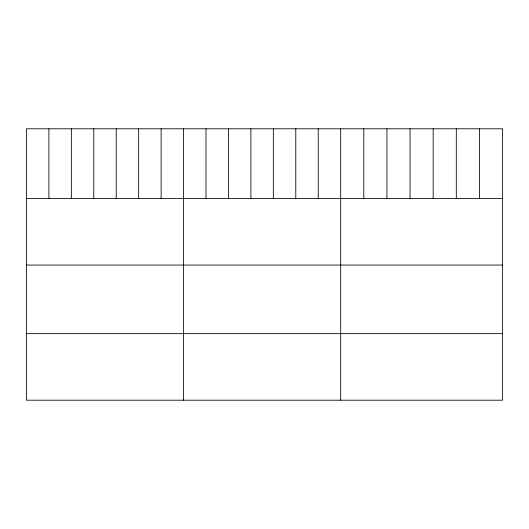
<?xml version="1.0" encoding="UTF-8"?>
<svg xmlns="http://www.w3.org/2000/svg" width="529" height="529" viewBox="0 0 529 529"><rect width="100%" height="100%" fill="white"/><g stroke="black" fill="none" stroke-linecap="round" stroke-linejoin="round"><path stroke-width="0.79" d="M502.55 198.494L502.55 400.208L26.45 400.208L26.45 128.792L502.55 128.792L502.55 198.494L26.45 198.494M26.45 265.062L502.55 265.062M26.45 333.64L502.55 333.64M479.426 128.792L479.426 198.494M456.302 128.792L456.302 198.494M433.178 128.792L433.178 198.494M410.048 128.792L410.048 198.494M386.924 128.792L386.924 198.494M363.8 128.792L363.8 198.494M340.676 128.792L340.676 400.208M318.233 128.792L318.233 198.494M295.784 128.792L295.784 198.494M273.341 128.792L273.341 198.494M250.898 128.792L250.898 198.494M228.455 128.792L228.455 198.494M206.006 128.792L206.006 198.494M183.563 128.792L183.563 400.208M161.12 128.792L161.12 198.494M138.671 128.792L138.671 198.494M116.228 128.792L116.228 198.494M93.785 128.792L93.785 198.494M71.342 128.792L71.342 198.494M48.893 128.792L48.893 198.494"/></g></svg>
